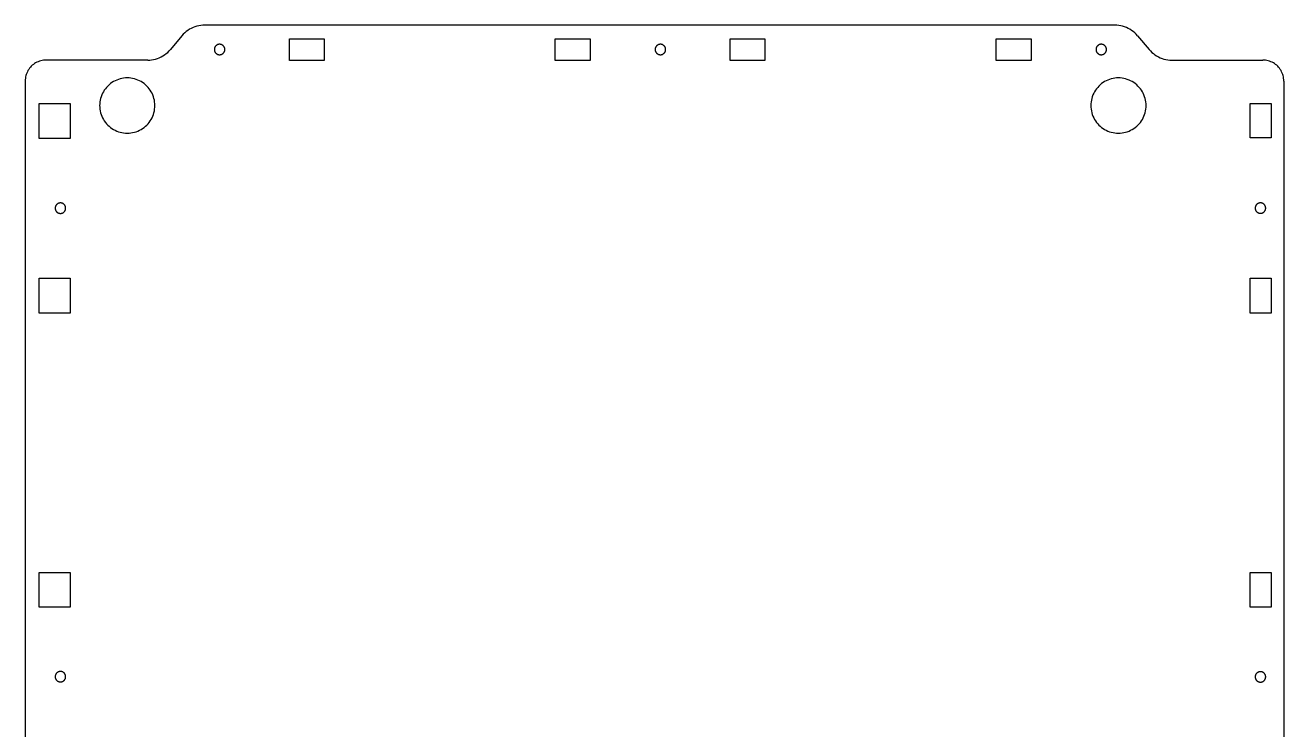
# Model space of a CAD drawing. Header units: metres. Extents: x 1293 to 1656, y -3 to 2553.
# Drawn here: x 1296.5 to 1656.5, y 1449.9 to 1651.5 of the extents above; entities that cross this region are included whole.
import ezdxf

# ---------------------------------------------------------------- set-up
doc = ezdxf.new("R2010")
doc.units = ezdxf.units.M

msp = doc.modelspace()

# ---------------------------------------------------------------- linework, layer by layer
at = {"layer": '6mm'}
for p, q in [((1341.69, 1648.9), (1341.3, 1648.48)), ((1342.09, 1649.3), (1341.69, 1648.9)), ((1342.53, 1649.67), (1342.09, 1649.3)), ((1342.99, 1650.01), (1342.53, 1649.67)), ((1343.47, 1650.32), (1342.99, 1650.01)), ((1343.97, 1650.59), (1343.47, 1650.32)), ((1344.48, 1650.83), (1343.97, 1650.59)), ((1345.02, 1651.04), (1344.48, 1650.83)), ((1345.56, 1651.21), (1345.02, 1651.04)), ((1346.12, 1651.34), (1345.56, 1651.21)), ((1346.68, 1651.44), (1346.12, 1651.34)), ((1347.25, 1651.49), (1346.68, 1651.44)), ((1347.82, 1651.51), (1347.25, 1651.49)), ((1608.11, 1651.51), (1347.82, 1651.51)), ((1608.68, 1651.49), (1608.11, 1651.51)), ((1609.24, 1651.44), (1608.68, 1651.49)), ((1609.81, 1651.34), (1609.24, 1651.44)), ((1610.36, 1651.21), (1609.81, 1651.34)), ((1610.91, 1651.04), (1610.36, 1651.21)), ((1611.44, 1650.83), (1610.91, 1651.04)), ((1611.95, 1650.59), (1611.44, 1650.83)), ((1612.45, 1650.32), (1611.95, 1650.59)), ((1612.93, 1650.01), (1612.45, 1650.32)), ((1613.39, 1649.67), (1612.93, 1650.01)), ((1613.83, 1649.3), (1613.39, 1649.67)), ((1614.24, 1648.9), (1613.83, 1649.3)), ((1614.62, 1648.48), (1614.24, 1648.9)), ((1341.3, 1648.48), (1338.01, 1644.55)), ((1350.73, 1645.21), (1350.69, 1645.12)), ((1350.77, 1645.3), (1350.73, 1645.21)), ((1350.83, 1645.38), (1350.77, 1645.3)), ((1350.88, 1645.46), (1350.83, 1645.38)), ((1350.94, 1645.54), (1350.88, 1645.46)), ((1351.01, 1645.61), (1350.94, 1645.54)), ((1351.08, 1645.68), (1351.01, 1645.61)), ((1351.16, 1645.74), (1351.08, 1645.68)), ((1351.24, 1645.8), (1351.16, 1645.74)), ((1351.32, 1645.85), (1351.24, 1645.8)), ((1351.41, 1645.9), (1351.32, 1645.85)), ((1351.5, 1645.94), (1351.41, 1645.9)), ((1351.59, 1645.97), (1351.5, 1645.94)), ((1351.68, 1646), (1351.59, 1645.97)), ((1351.78, 1646.02), (1351.68, 1646)), ((1351.88, 1646.04), (1351.78, 1646.02)), ((1351.97, 1646.05), (1351.88, 1646.04)), ((1352.07, 1646.05), (1351.97, 1646.05)), ((1352.17, 1646.05), (1352.07, 1646.05)), ((1352.27, 1646.04), (1352.17, 1646.05)), ((1352.37, 1646.02), (1352.27, 1646.04)), ((1352.46, 1646), (1352.37, 1646.02)), ((1352.55, 1645.97), (1352.46, 1646)), ((1352.65, 1645.94), (1352.55, 1645.97)), ((1352.74, 1645.9), (1352.65, 1645.94)), ((1352.82, 1645.85), (1352.74, 1645.9)), ((1352.91, 1645.8), (1352.82, 1645.85)), ((1352.99, 1645.74), (1352.91, 1645.8)), ((1353.06, 1645.68), (1352.99, 1645.74)), ((1353.13, 1645.61), (1353.06, 1645.68)), ((1353.2, 1645.54), (1353.13, 1645.61)), ((1353.26, 1645.46), (1353.2, 1645.54)), ((1353.32, 1645.38), (1353.26, 1645.46)), ((1353.37, 1645.3), (1353.32, 1645.38)), ((1353.42, 1645.21), (1353.37, 1645.3)), ((1353.46, 1645.12), (1353.42, 1645.21)), ((1372.02, 1641.4), (1372.02, 1647.6)), ((1372.02, 1647.6), (1381.99, 1647.6)), ((1381.99, 1647.6), (1381.99, 1641.4)), ((1448.09, 1647.6), (1458.06, 1647.6)), ((1448.09, 1641.4), (1448.09, 1647.6)), ((1458.06, 1647.6), (1458.06, 1641.4)), ((1476.8, 1645.21), (1476.76, 1645.12)), ((1476.84, 1645.3), (1476.8, 1645.21)), ((1476.89, 1645.38), (1476.84, 1645.3)), ((1476.95, 1645.46), (1476.89, 1645.38)), ((1477.01, 1645.54), (1476.95, 1645.46)), ((1477.08, 1645.61), (1477.01, 1645.54)), ((1477.15, 1645.68), (1477.08, 1645.61)), ((1477.23, 1645.74), (1477.15, 1645.68)), ((1477.31, 1645.8), (1477.23, 1645.74)), ((1477.39, 1645.85), (1477.31, 1645.8)), ((1477.48, 1645.9), (1477.39, 1645.85)), ((1477.57, 1645.94), (1477.48, 1645.9)), ((1477.66, 1645.97), (1477.57, 1645.94)), ((1477.75, 1646), (1477.66, 1645.97)), ((1477.85, 1646.02), (1477.75, 1646)), ((1477.95, 1646.04), (1477.85, 1646.02)), ((1478.04, 1646.05), (1477.95, 1646.04)), ((1478.14, 1646.05), (1478.04, 1646.05)), ((1478.24, 1646.05), (1478.14, 1646.05)), ((1478.34, 1646.04), (1478.24, 1646.05)), ((1478.43, 1646.02), (1478.34, 1646.04)), ((1478.53, 1646), (1478.43, 1646.02)), ((1478.62, 1645.97), (1478.53, 1646)), ((1478.72, 1645.94), (1478.62, 1645.97)), ((1478.8, 1645.9), (1478.72, 1645.94)), ((1478.89, 1645.85), (1478.8, 1645.9)), ((1478.97, 1645.8), (1478.89, 1645.85)), ((1479.05, 1645.74), (1478.97, 1645.8)), ((1479.13, 1645.68), (1479.05, 1645.74)), ((1479.2, 1645.61), (1479.13, 1645.68)), ((1479.27, 1645.54), (1479.2, 1645.61)), ((1479.33, 1645.46), (1479.27, 1645.54)), ((1479.39, 1645.38), (1479.33, 1645.46)), ((1479.44, 1645.3), (1479.39, 1645.38)), ((1479.49, 1645.21), (1479.44, 1645.3)), ((1479.53, 1645.12), (1479.49, 1645.21)), ((1498.09, 1647.6), (1508.06, 1647.6)), ((1498.09, 1641.4), (1498.09, 1647.6)), ((1508.06, 1647.6), (1508.06, 1641.4)), ((1574.16, 1647.6), (1583.96, 1647.61)), ((1574.16, 1641.4), (1574.16, 1647.6)), ((1583.96, 1647.61), (1584.16, 1647.6)), ((1584.16, 1647.6), (1584.16, 1641.4)), ((1602.9, 1645.21), (1602.86, 1645.12)), ((1602.95, 1645.3), (1602.9, 1645.21)), ((1603, 1645.38), (1602.95, 1645.3)), ((1603.06, 1645.46), (1603, 1645.38)), ((1603.12, 1645.54), (1603.06, 1645.46)), ((1603.18, 1645.61), (1603.12, 1645.54)), ((1603.26, 1645.68), (1603.18, 1645.61)), ((1603.33, 1645.74), (1603.26, 1645.68)), ((1603.41, 1645.8), (1603.33, 1645.74)), ((1603.5, 1645.85), (1603.41, 1645.8)), ((1603.58, 1645.9), (1603.5, 1645.85)), ((1603.67, 1645.94), (1603.58, 1645.9)), ((1603.76, 1645.97), (1603.67, 1645.94)), ((1603.86, 1646), (1603.76, 1645.97)), ((1603.95, 1646.02), (1603.86, 1646)), ((1604.05, 1646.04), (1603.95, 1646.02)), ((1604.15, 1646.05), (1604.05, 1646.04)), ((1604.25, 1646.05), (1604.15, 1646.05)), ((1604.34, 1646.05), (1604.25, 1646.05)), ((1604.44, 1646.04), (1604.34, 1646.05)), ((1604.54, 1646.02), (1604.44, 1646.04)), ((1604.63, 1646), (1604.54, 1646.02)), ((1604.73, 1645.97), (1604.63, 1646)), ((1604.82, 1645.94), (1604.73, 1645.97)), ((1604.91, 1645.9), (1604.82, 1645.94)), ((1605, 1645.85), (1604.91, 1645.9)), ((1605.08, 1645.8), (1605, 1645.85)), ((1605.16, 1645.74), (1605.08, 1645.8)), ((1605.23, 1645.68), (1605.16, 1645.74)), ((1605.31, 1645.61), (1605.23, 1645.68)), ((1605.37, 1645.54), (1605.31, 1645.61)), ((1605.44, 1645.46), (1605.37, 1645.54)), ((1605.49, 1645.38), (1605.44, 1645.46)), ((1605.54, 1645.3), (1605.49, 1645.38)), ((1605.59, 1645.21), (1605.54, 1645.3)), ((1605.63, 1645.12), (1605.59, 1645.21)), ((1614.62, 1648.48), (1617.91, 1644.55)), ((1332.63, 1641.59), (1333.2, 1641.68)), ((1333.2, 1641.68), (1333.75, 1641.82)), ((1333.75, 1641.82), (1334.3, 1641.99)), ((1334.3, 1641.99), (1334.83, 1642.19)), ((1334.83, 1642.19), (1335.35, 1642.43)), ((1335.35, 1642.43), (1335.85, 1642.71)), ((1335.85, 1642.71), (1336.33, 1643.02)), ((1336.33, 1643.02), (1336.78, 1643.36)), ((1336.78, 1643.36), (1337.22, 1643.73)), ((1337.22, 1643.73), (1337.63, 1644.12)), ((1337.63, 1644.12), (1338.01, 1644.55)), ((1350.58, 1644.65), (1350.57, 1644.55)), ((1350.57, 1644.55), (1350.58, 1644.45)), ((1350.59, 1644.75), (1350.58, 1644.65)), ((1350.58, 1644.45), (1350.59, 1644.35)), ((1350.6, 1644.84), (1350.59, 1644.75)), ((1350.59, 1644.35), (1350.6, 1644.26)), ((1350.62, 1644.94), (1350.6, 1644.84)), ((1350.6, 1644.26), (1350.62, 1644.16)), ((1350.65, 1645.03), (1350.62, 1644.94)), ((1350.62, 1644.16), (1350.65, 1644.07)), ((1350.69, 1645.12), (1350.65, 1645.03)), ((1350.65, 1644.07), (1350.69, 1643.98)), ((1350.69, 1643.98), (1350.73, 1643.89)), ((1350.73, 1643.89), (1350.77, 1643.8)), ((1350.77, 1643.8), (1350.83, 1643.72)), ((1350.83, 1643.72), (1350.88, 1643.64)), ((1350.88, 1643.64), (1350.94, 1643.56)), ((1350.94, 1643.56), (1351.01, 1643.49)), ((1351.01, 1643.49), (1351.08, 1643.42)), ((1351.08, 1643.42), (1351.16, 1643.36)), ((1351.16, 1643.36), (1351.24, 1643.3)), ((1351.24, 1643.3), (1351.32, 1643.25)), ((1351.32, 1643.25), (1351.41, 1643.21)), ((1351.41, 1643.21), (1351.5, 1643.16)), ((1351.5, 1643.16), (1351.59, 1643.13)), ((1351.59, 1643.13), (1351.68, 1643.1)), ((1351.68, 1643.1), (1351.78, 1643.08)), ((1351.78, 1643.08), (1351.88, 1643.06)), ((1351.88, 1643.06), (1351.97, 1643.05)), ((1351.97, 1643.05), (1352.07, 1643.05)), ((1352.07, 1643.05), (1352.17, 1643.05)), ((1352.17, 1643.05), (1352.27, 1643.06)), ((1352.27, 1643.06), (1352.37, 1643.08)), ((1352.37, 1643.08), (1352.46, 1643.1)), ((1352.46, 1643.1), (1352.55, 1643.13)), ((1352.55, 1643.13), (1352.65, 1643.16)), ((1352.65, 1643.16), (1352.74, 1643.21)), ((1352.74, 1643.21), (1352.82, 1643.25)), ((1352.82, 1643.25), (1352.91, 1643.3)), ((1352.91, 1643.3), (1352.99, 1643.36)), ((1352.99, 1643.36), (1353.06, 1643.42)), ((1353.06, 1643.42), (1353.13, 1643.49)), ((1353.13, 1643.49), (1353.2, 1643.56)), ((1353.2, 1643.56), (1353.26, 1643.64)), ((1353.26, 1643.64), (1353.32, 1643.72)), ((1353.32, 1643.72), (1353.37, 1643.8)), ((1353.37, 1643.8), (1353.42, 1643.89)), ((1353.42, 1643.89), (1353.46, 1643.98)), ((1353.49, 1645.03), (1353.46, 1645.12)), ((1353.46, 1643.98), (1353.49, 1644.07)), ((1353.52, 1644.94), (1353.49, 1645.03)), ((1353.49, 1644.07), (1353.52, 1644.16)), ((1353.54, 1644.84), (1353.52, 1644.94)), ((1353.52, 1644.16), (1353.54, 1644.26)), ((1353.56, 1644.75), (1353.54, 1644.84)), ((1353.54, 1644.26), (1353.56, 1644.35)), ((1353.57, 1644.65), (1353.56, 1644.75)), ((1353.56, 1644.35), (1353.57, 1644.45)), ((1353.57, 1644.55), (1353.57, 1644.65)), ((1353.57, 1644.45), (1353.57, 1644.55)), ((1476.65, 1644.75), (1476.64, 1644.65)), ((1476.64, 1644.65), (1476.64, 1644.55)), ((1476.64, 1644.55), (1476.64, 1644.45)), ((1476.64, 1644.45), (1476.65, 1644.35)), ((1476.67, 1644.84), (1476.65, 1644.75)), ((1476.65, 1644.35), (1476.67, 1644.26)), ((1476.69, 1644.94), (1476.67, 1644.84)), ((1476.67, 1644.26), (1476.69, 1644.16)), ((1476.72, 1645.03), (1476.69, 1644.94)), ((1476.69, 1644.16), (1476.72, 1644.07)), ((1476.76, 1645.12), (1476.72, 1645.03)), ((1476.72, 1644.07), (1476.76, 1643.98)), ((1476.76, 1643.98), (1476.8, 1643.89)), ((1476.8, 1643.89), (1476.84, 1643.8)), ((1476.84, 1643.8), (1476.89, 1643.72)), ((1476.89, 1643.72), (1476.95, 1643.64)), ((1476.95, 1643.64), (1477.01, 1643.56)), ((1477.01, 1643.56), (1477.08, 1643.49)), ((1477.08, 1643.49), (1477.15, 1643.42)), ((1477.15, 1643.42), (1477.23, 1643.36)), ((1477.23, 1643.36), (1477.31, 1643.3)), ((1477.31, 1643.3), (1477.39, 1643.25)), ((1477.39, 1643.25), (1477.48, 1643.21)), ((1477.48, 1643.21), (1477.57, 1643.16)), ((1477.57, 1643.16), (1477.66, 1643.13)), ((1477.66, 1643.13), (1477.75, 1643.1)), ((1477.75, 1643.1), (1477.85, 1643.08)), ((1477.85, 1643.08), (1477.95, 1643.06)), ((1477.95, 1643.06), (1478.04, 1643.05)), ((1478.04, 1643.05), (1478.14, 1643.05)), ((1478.14, 1643.05), (1478.24, 1643.05)), ((1478.24, 1643.05), (1478.34, 1643.06)), ((1478.34, 1643.06), (1478.43, 1643.08)), ((1478.43, 1643.08), (1478.53, 1643.1)), ((1478.53, 1643.1), (1478.62, 1643.13)), ((1478.62, 1643.13), (1478.72, 1643.16)), ((1478.72, 1643.16), (1478.8, 1643.21)), ((1478.8, 1643.21), (1478.89, 1643.25)), ((1478.89, 1643.25), (1478.97, 1643.3)), ((1478.97, 1643.3), (1479.05, 1643.36)), ((1479.05, 1643.36), (1479.13, 1643.42)), ((1479.13, 1643.42), (1479.2, 1643.49)), ((1479.2, 1643.49), (1479.27, 1643.56)), ((1479.27, 1643.56), (1479.33, 1643.64)), ((1479.33, 1643.64), (1479.39, 1643.72)), ((1479.39, 1643.72), (1479.44, 1643.8)), ((1479.44, 1643.8), (1479.49, 1643.89)), ((1479.49, 1643.89), (1479.53, 1643.98)), ((1479.56, 1645.03), (1479.53, 1645.12)), ((1479.53, 1643.98), (1479.56, 1644.07)), ((1479.59, 1644.94), (1479.56, 1645.03)), ((1479.56, 1644.07), (1479.59, 1644.16)), ((1479.61, 1644.84), (1479.59, 1644.94)), ((1479.59, 1644.16), (1479.61, 1644.26)), ((1479.63, 1644.75), (1479.61, 1644.84)), ((1479.61, 1644.26), (1479.63, 1644.35)), ((1479.64, 1644.65), (1479.63, 1644.75)), ((1479.63, 1644.35), (1479.64, 1644.45)), ((1479.64, 1644.55), (1479.64, 1644.65)), ((1479.64, 1644.45), (1479.64, 1644.55)), ((1602.76, 1644.75), (1602.75, 1644.65)), ((1602.75, 1644.65), (1602.75, 1644.55)), ((1602.75, 1644.55), (1602.75, 1644.45)), ((1602.75, 1644.45), (1602.76, 1644.35)), ((1602.77, 1644.84), (1602.76, 1644.75)), ((1602.76, 1644.35), (1602.77, 1644.26)), ((1602.8, 1644.94), (1602.77, 1644.84)), ((1602.77, 1644.26), (1602.8, 1644.16)), ((1602.83, 1645.03), (1602.8, 1644.94)), ((1602.8, 1644.16), (1602.83, 1644.07)), ((1602.86, 1645.12), (1602.83, 1645.03)), ((1602.83, 1644.07), (1602.86, 1643.98)), ((1602.86, 1643.98), (1602.9, 1643.89)), ((1602.9, 1643.89), (1602.95, 1643.8)), ((1602.95, 1643.8), (1603, 1643.72)), ((1603, 1643.72), (1603.06, 1643.64)), ((1603.06, 1643.64), (1603.12, 1643.56)), ((1603.12, 1643.56), (1603.18, 1643.49)), ((1603.18, 1643.49), (1603.26, 1643.42)), ((1603.26, 1643.42), (1603.33, 1643.36)), ((1603.33, 1643.36), (1603.41, 1643.3)), ((1603.41, 1643.3), (1603.5, 1643.25)), ((1603.5, 1643.25), (1603.58, 1643.21)), ((1603.58, 1643.21), (1603.67, 1643.16)), ((1603.67, 1643.16), (1603.76, 1643.13)), ((1603.76, 1643.13), (1603.86, 1643.1)), ((1603.86, 1643.1), (1603.95, 1643.08)), ((1603.95, 1643.08), (1604.05, 1643.06)), ((1604.05, 1643.06), (1604.15, 1643.05)), ((1604.15, 1643.05), (1604.25, 1643.05)), ((1604.25, 1643.05), (1604.34, 1643.05)), ((1604.34, 1643.05), (1604.44, 1643.06)), ((1604.44, 1643.06), (1604.54, 1643.08)), ((1604.54, 1643.08), (1604.63, 1643.1)), ((1604.63, 1643.1), (1604.73, 1643.13)), ((1604.73, 1643.13), (1604.82, 1643.16)), ((1604.82, 1643.16), (1604.91, 1643.21)), ((1604.91, 1643.21), (1605, 1643.25)), ((1605, 1643.25), (1605.08, 1643.3)), ((1605.08, 1643.3), (1605.16, 1643.36)), ((1605.16, 1643.36), (1605.23, 1643.42)), ((1605.23, 1643.42), (1605.31, 1643.49)), ((1605.31, 1643.49), (1605.37, 1643.56)), ((1605.37, 1643.56), (1605.44, 1643.64)), ((1605.44, 1643.64), (1605.49, 1643.72)), ((1605.49, 1643.72), (1605.54, 1643.8)), ((1605.54, 1643.8), (1605.59, 1643.89)), ((1605.59, 1643.89), (1605.63, 1643.98)), ((1605.67, 1645.03), (1605.63, 1645.12)), ((1605.63, 1643.98), (1605.67, 1644.07)), ((1605.69, 1644.94), (1605.67, 1645.03)), ((1605.67, 1644.07), (1605.69, 1644.16)), ((1605.72, 1644.84), (1605.69, 1644.94)), ((1605.69, 1644.16), (1605.72, 1644.26)), ((1605.73, 1644.75), (1605.72, 1644.84)), ((1605.72, 1644.26), (1605.73, 1644.35)), ((1605.74, 1644.65), (1605.73, 1644.75)), ((1605.73, 1644.35), (1605.74, 1644.45)), ((1605.75, 1644.55), (1605.74, 1644.65)), ((1605.74, 1644.45), (1605.75, 1644.55)), ((1617.91, 1644.55), (1618.29, 1644.12)), ((1618.29, 1644.12), (1618.7, 1643.73)), ((1618.7, 1643.73), (1619.14, 1643.36)), ((1619.14, 1643.36), (1619.6, 1643.02)), ((1619.6, 1643.02), (1620.08, 1642.71)), ((1620.08, 1642.71), (1620.58, 1642.43)), ((1620.58, 1642.43), (1621.09, 1642.19)), ((1621.09, 1642.19), (1621.62, 1641.99)), ((1621.62, 1641.99), (1622.17, 1641.82)), ((1622.17, 1641.82), (1622.72, 1641.68)), ((1622.72, 1641.68), (1623.29, 1641.59)), ((1297.08, 1638.17), (1296.92, 1637.81)), ((1297.26, 1638.51), (1297.08, 1638.17)), ((1297.47, 1638.85), (1297.26, 1638.51)), ((1297.7, 1639.17), (1297.47, 1638.85)), ((1297.95, 1639.47), (1297.7, 1639.17)), ((1298.22, 1639.76), (1297.95, 1639.47)), ((1298.5, 1640.02), (1298.22, 1639.76)), ((1298.81, 1640.27), (1298.5, 1640.02)), ((1299.13, 1640.5), (1298.81, 1640.27)), ((1299.46, 1640.71), (1299.13, 1640.5)), ((1299.81, 1640.89), (1299.46, 1640.71)), ((1300.16, 1641.06), (1299.81, 1640.89)), ((1300.53, 1641.19), (1300.16, 1641.06)), ((1300.91, 1641.31), (1300.53, 1641.19)), ((1301.29, 1641.4), (1300.91, 1641.31)), ((1301.68, 1641.46), (1301.29, 1641.4)), ((1302.07, 1641.5), (1301.68, 1641.46)), ((1302.46, 1641.51), (1302.07, 1641.5)), ((1331.5, 1641.51), (1302.46, 1641.51)), ((1331.5, 1641.51), (1332.07, 1641.53)), ((1332.07, 1641.53), (1332.63, 1641.59)), ((1381.99, 1641.4), (1372.02, 1641.4)), ((1458.06, 1641.4), (1448.09, 1641.4)), ((1508.06, 1641.4), (1498.09, 1641.4)), ((1583.96, 1641.41), (1574.16, 1641.4)), ((1584.16, 1641.4), (1583.96, 1641.41)), ((1623.29, 1641.59), (1623.85, 1641.53)), ((1623.85, 1641.53), (1624.42, 1641.51)), ((1624.42, 1641.51), (1650.46, 1641.51)), ((1650.85, 1641.5), (1650.46, 1641.51)), ((1651.24, 1641.46), (1650.85, 1641.5)), ((1651.63, 1641.4), (1651.24, 1641.46)), ((1652.01, 1641.31), (1651.63, 1641.4)), ((1652.39, 1641.19), (1652.01, 1641.31)), ((1652.76, 1641.06), (1652.39, 1641.19)), ((1653.11, 1640.89), (1652.76, 1641.06)), ((1653.46, 1640.71), (1653.11, 1640.89)), ((1653.79, 1640.5), (1653.46, 1640.71)), ((1654.11, 1640.27), (1653.79, 1640.5)), ((1654.42, 1640.02), (1654.11, 1640.27)), ((1654.7, 1639.76), (1654.42, 1640.02)), ((1654.97, 1639.47), (1654.7, 1639.76)), ((1655.22, 1639.17), (1654.97, 1639.47)), ((1655.45, 1638.85), (1655.22, 1639.17)), ((1655.66, 1638.51), (1655.45, 1638.85)), ((1655.84, 1638.17), (1655.66, 1638.51)), ((1656, 1637.81), (1655.84, 1638.17)), ((1296.47, 1635.91), (1296.46, 1635.51)), ((1296.46, 1635.51), (1296.46, 1254.2)), ((1296.51, 1636.3), (1296.47, 1635.91)), ((1296.58, 1636.68), (1296.51, 1636.3)), ((1296.66, 1637.07), (1296.58, 1636.68)), ((1296.78, 1637.44), (1296.66, 1637.07)), ((1296.92, 1637.81), (1296.78, 1637.44)), ((1320.45, 1634.45), (1320.07, 1634.1)), ((1320.85, 1634.78), (1320.45, 1634.45)), ((1321.27, 1635.08), (1320.85, 1634.78)), ((1321.71, 1635.35), (1321.27, 1635.08)), ((1322.17, 1635.6), (1321.71, 1635.35)), ((1322.64, 1635.81), (1322.17, 1635.6)), ((1323.12, 1635.99), (1322.64, 1635.81)), ((1323.62, 1636.14), (1323.12, 1635.99)), ((1324.12, 1636.26), (1323.62, 1636.14)), ((1324.63, 1636.35), (1324.12, 1636.26)), ((1325.14, 1636.4), (1324.63, 1636.35)), ((1325.66, 1636.41), (1325.14, 1636.4)), ((1326.18, 1636.4), (1325.66, 1636.41)), ((1326.69, 1636.35), (1326.18, 1636.4)), ((1327.2, 1636.26), (1326.69, 1636.35)), ((1327.71, 1636.14), (1327.2, 1636.26)), ((1328.2, 1635.99), (1327.71, 1636.14)), ((1328.68, 1635.81), (1328.2, 1635.99)), ((1329.15, 1635.6), (1328.68, 1635.81)), ((1329.61, 1635.35), (1329.15, 1635.6)), ((1330.05, 1635.08), (1329.61, 1635.35)), ((1330.47, 1634.78), (1330.05, 1635.08)), ((1330.87, 1634.45), (1330.47, 1634.78)), ((1331.25, 1634.1), (1330.87, 1634.45)), ((1603.95, 1634.45), (1603.57, 1634.1)), ((1604.35, 1634.78), (1603.95, 1634.45)), ((1604.77, 1635.08), (1604.35, 1634.78)), ((1605.21, 1635.35), (1604.77, 1635.08)), ((1605.67, 1635.6), (1605.21, 1635.35)), ((1606.14, 1635.81), (1605.67, 1635.6)), ((1606.62, 1635.99), (1606.14, 1635.81)), ((1607.12, 1636.14), (1606.62, 1635.99)), ((1607.62, 1636.26), (1607.12, 1636.14)), ((1608.13, 1636.35), (1607.62, 1636.26)), ((1608.64, 1636.4), (1608.13, 1636.35)), ((1609.16, 1636.41), (1608.64, 1636.4)), ((1609.68, 1636.4), (1609.16, 1636.41)), ((1610.19, 1636.35), (1609.68, 1636.4)), ((1610.7, 1636.26), (1610.19, 1636.35)), ((1611.21, 1636.14), (1610.7, 1636.26)), ((1611.7, 1635.99), (1611.21, 1636.14)), ((1612.18, 1635.81), (1611.7, 1635.99)), ((1612.65, 1635.6), (1612.18, 1635.81)), ((1613.11, 1635.35), (1612.65, 1635.6)), ((1613.55, 1635.08), (1613.11, 1635.35)), ((1613.97, 1634.78), (1613.55, 1635.08)), ((1614.37, 1634.45), (1613.97, 1634.78)), ((1614.75, 1634.1), (1614.37, 1634.45)), ((1656.14, 1637.44), (1656, 1637.81)), ((1656.26, 1637.07), (1656.14, 1637.44)), ((1656.35, 1636.68), (1656.26, 1637.07)), ((1656.41, 1636.3), (1656.35, 1636.68)), ((1656.45, 1635.91), (1656.41, 1636.3)), ((1656.46, 1635.51), (1656.45, 1635.91)), ((1656.46, 1635.51), (1656.46, 1254.2)), ((1318.18, 1631.05), (1318.03, 1630.56)), ((1318.36, 1631.54), (1318.18, 1631.05)), ((1318.58, 1632.01), (1318.36, 1631.54)), ((1318.82, 1632.46), (1318.58, 1632.01)), ((1319.09, 1632.9), (1318.82, 1632.46)), ((1319.39, 1633.32), (1319.09, 1632.9)), ((1319.72, 1633.72), (1319.39, 1633.32)), ((1320.07, 1634.1), (1319.72, 1633.72)), ((1331.6, 1633.72), (1331.25, 1634.1)), ((1331.93, 1633.32), (1331.6, 1633.72)), ((1332.23, 1632.9), (1331.93, 1633.32)), ((1332.5, 1632.46), (1332.23, 1632.9)), ((1332.75, 1632.01), (1332.5, 1632.46)), ((1332.96, 1631.54), (1332.75, 1632.01)), ((1333.14, 1631.05), (1332.96, 1631.54)), ((1333.29, 1630.56), (1333.14, 1631.05)), ((1601.68, 1631.05), (1601.53, 1630.56)), ((1601.86, 1631.54), (1601.68, 1631.05)), ((1602.08, 1632.01), (1601.86, 1631.54)), ((1602.32, 1632.46), (1602.08, 1632.01)), ((1602.59, 1632.9), (1602.32, 1632.46)), ((1602.89, 1633.32), (1602.59, 1632.9)), ((1603.22, 1633.72), (1602.89, 1633.32)), ((1603.57, 1634.1), (1603.22, 1633.72)), ((1615.1, 1633.72), (1614.75, 1634.1)), ((1615.43, 1633.32), (1615.1, 1633.72)), ((1615.73, 1632.9), (1615.43, 1633.32)), ((1616, 1632.46), (1615.73, 1632.9)), ((1616.25, 1632.01), (1616, 1632.46)), ((1616.46, 1631.54), (1616.25, 1632.01)), ((1616.64, 1631.05), (1616.46, 1631.54)), ((1616.79, 1630.56), (1616.64, 1631.05)), ((1300.44, 1629.09), (1309.34, 1629.09)), ((1300.44, 1619.09), (1300.44, 1629.09)), ((1309.34, 1629.09), (1309.34, 1619.09)), ((1317.78, 1629.03), (1317.76, 1628.51)), ((1317.76, 1628.51), (1317.78, 1628)), ((1317.83, 1629.54), (1317.78, 1629.03)), ((1317.78, 1628), (1317.83, 1627.48)), ((1317.91, 1630.05), (1317.83, 1629.54)), ((1317.83, 1627.48), (1317.91, 1626.97)), ((1318.03, 1630.56), (1317.91, 1630.05)), ((1333.41, 1630.05), (1333.29, 1630.56)), ((1333.49, 1629.54), (1333.41, 1630.05)), ((1333.41, 1626.97), (1333.49, 1627.48)), ((1333.54, 1629.03), (1333.49, 1629.54)), ((1333.49, 1627.48), (1333.54, 1628)), ((1333.56, 1628.51), (1333.54, 1629.03)), ((1333.54, 1628), (1333.56, 1628.51)), ((1601.28, 1629.03), (1601.26, 1628.51)), ((1601.26, 1628.51), (1601.28, 1628)), ((1601.33, 1629.54), (1601.28, 1629.03)), ((1601.28, 1628), (1601.33, 1627.48)), ((1601.41, 1630.05), (1601.33, 1629.54)), ((1601.33, 1627.48), (1601.41, 1626.97)), ((1601.53, 1630.56), (1601.41, 1630.05)), ((1616.91, 1630.05), (1616.79, 1630.56)), ((1616.99, 1629.54), (1616.91, 1630.05)), ((1616.91, 1626.97), (1616.99, 1627.48)), ((1617.04, 1629.03), (1616.99, 1629.54)), ((1616.99, 1627.48), (1617.04, 1628)), ((1617.06, 1628.51), (1617.04, 1629.03)), ((1617.04, 1628), (1617.06, 1628.51)), ((1646.84, 1629.09), (1652.85, 1629.09)), ((1646.84, 1619.24), (1646.84, 1629.09)), ((1652.85, 1629.09), (1652.86, 1619.31)), ((1317.91, 1626.97), (1318.03, 1626.47)), ((1318.03, 1626.47), (1318.18, 1625.97)), ((1318.18, 1625.97), (1318.36, 1625.49)), ((1318.36, 1625.49), (1318.58, 1625.02)), ((1318.58, 1625.02), (1318.82, 1624.56)), ((1318.82, 1624.56), (1319.09, 1624.12)), ((1319.09, 1624.12), (1319.39, 1623.7)), ((1319.39, 1623.7), (1319.72, 1623.3)), ((1331.6, 1623.3), (1331.93, 1623.7)), ((1331.93, 1623.7), (1332.23, 1624.12)), ((1332.23, 1624.12), (1332.5, 1624.56)), ((1332.5, 1624.56), (1332.75, 1625.02)), ((1332.75, 1625.02), (1332.96, 1625.49)), ((1332.96, 1625.49), (1333.14, 1625.97)), ((1333.14, 1625.97), (1333.29, 1626.47)), ((1333.29, 1626.47), (1333.41, 1626.97)), ((1601.41, 1626.97), (1601.53, 1626.47)), ((1601.53, 1626.47), (1601.68, 1625.97)), ((1601.68, 1625.97), (1601.86, 1625.49)), ((1601.86, 1625.49), (1602.08, 1625.02)), ((1602.08, 1625.02), (1602.32, 1624.56)), ((1602.32, 1624.56), (1602.59, 1624.12)), ((1602.59, 1624.12), (1602.89, 1623.7)), ((1602.89, 1623.7), (1603.22, 1623.3)), ((1615.1, 1623.3), (1615.43, 1623.7)), ((1615.43, 1623.7), (1615.73, 1624.12)), ((1615.73, 1624.12), (1616, 1624.56)), ((1616, 1624.56), (1616.25, 1625.02)), ((1616.25, 1625.02), (1616.46, 1625.49)), ((1616.46, 1625.49), (1616.64, 1625.97)), ((1616.64, 1625.97), (1616.79, 1626.47)), ((1616.79, 1626.47), (1616.91, 1626.97)), ((1319.72, 1623.3), (1320.07, 1622.93)), ((1320.07, 1622.93), (1320.45, 1622.57)), ((1320.45, 1622.57), (1320.85, 1622.25)), ((1320.85, 1622.25), (1321.27, 1621.94)), ((1321.27, 1621.94), (1321.71, 1621.67)), ((1321.71, 1621.67), (1322.17, 1621.43)), ((1322.17, 1621.43), (1322.64, 1621.21)), ((1322.64, 1621.21), (1323.12, 1621.03)), ((1323.12, 1621.03), (1323.62, 1620.88)), ((1323.62, 1620.88), (1324.12, 1620.77)), ((1324.12, 1620.77), (1324.63, 1620.68)), ((1324.63, 1620.68), (1325.14, 1620.63)), ((1325.14, 1620.63), (1325.66, 1620.61)), ((1325.66, 1620.61), (1326.18, 1620.63)), ((1326.18, 1620.63), (1326.69, 1620.68)), ((1326.69, 1620.68), (1327.2, 1620.77)), ((1327.2, 1620.77), (1327.71, 1620.88)), ((1327.71, 1620.88), (1328.2, 1621.03)), ((1328.2, 1621.03), (1328.68, 1621.21)), ((1328.68, 1621.21), (1329.15, 1621.43)), ((1329.15, 1621.43), (1329.61, 1621.67)), ((1329.61, 1621.67), (1330.05, 1621.94)), ((1330.05, 1621.94), (1330.47, 1622.25)), ((1330.47, 1622.25), (1330.87, 1622.57)), ((1330.87, 1622.57), (1331.25, 1622.93)), ((1331.25, 1622.93), (1331.6, 1623.3)), ((1603.22, 1623.3), (1603.57, 1622.93)), ((1603.57, 1622.93), (1603.95, 1622.57)), ((1603.95, 1622.57), (1604.35, 1622.25)), ((1604.35, 1622.25), (1604.77, 1621.94)), ((1604.77, 1621.94), (1605.21, 1621.67)), ((1605.21, 1621.67), (1605.67, 1621.43)), ((1605.67, 1621.43), (1606.14, 1621.21)), ((1606.14, 1621.21), (1606.62, 1621.03)), ((1606.62, 1621.03), (1607.12, 1620.88)), ((1607.12, 1620.88), (1607.62, 1620.77)), ((1607.62, 1620.77), (1608.13, 1620.68)), ((1608.13, 1620.68), (1608.64, 1620.63)), ((1608.64, 1620.63), (1609.16, 1620.61)), ((1609.16, 1620.61), (1609.68, 1620.63)), ((1609.68, 1620.63), (1610.19, 1620.68)), ((1610.19, 1620.68), (1610.7, 1620.77)), ((1610.7, 1620.77), (1611.21, 1620.88)), ((1611.21, 1620.88), (1611.7, 1621.03)), ((1611.7, 1621.03), (1612.18, 1621.21)), ((1612.18, 1621.21), (1612.65, 1621.43)), ((1612.65, 1621.43), (1613.11, 1621.67)), ((1613.11, 1621.67), (1613.55, 1621.94)), ((1613.55, 1621.94), (1613.97, 1622.25)), ((1613.97, 1622.25), (1614.37, 1622.57)), ((1614.37, 1622.57), (1614.75, 1622.93)), ((1614.75, 1622.93), (1615.1, 1623.3)), ((1309.34, 1619.09), (1300.44, 1619.09)), ((1652.85, 1619.24), (1646.84, 1619.24)), ((1652.86, 1619.31), (1652.85, 1619.24)), ((1305.05, 1599.24), (1305.04, 1599.14)), ((1305.04, 1599.14), (1305.05, 1599.04)), ((1305.07, 1599.43), (1305.05, 1599.34)), ((1305.05, 1599.34), (1305.05, 1599.24)), ((1305.05, 1599.04), (1305.05, 1598.94)), ((1305.05, 1598.94), (1305.07, 1598.85)), ((1305.09, 1599.53), (1305.07, 1599.43)), ((1305.07, 1598.85), (1305.09, 1598.75)), ((1305.12, 1599.62), (1305.09, 1599.53)), ((1305.09, 1598.75), (1305.12, 1598.66)), ((1305.16, 1599.71), (1305.12, 1599.62)), ((1305.12, 1598.66), (1305.16, 1598.57)), ((1305.2, 1599.8), (1305.16, 1599.71)), ((1305.16, 1598.57), (1305.2, 1598.48)), ((1305.24, 1599.89), (1305.2, 1599.8)), ((1305.2, 1598.48), (1305.24, 1598.39)), ((1305.29, 1599.97), (1305.24, 1599.89)), ((1305.35, 1600.05), (1305.29, 1599.97)), ((1305.41, 1600.13), (1305.35, 1600.05)), ((1305.48, 1600.2), (1305.41, 1600.13)), ((1305.55, 1600.27), (1305.48, 1600.2)), ((1305.63, 1600.33), (1305.55, 1600.27)), ((1305.71, 1600.39), (1305.63, 1600.33)), ((1305.79, 1600.44), (1305.71, 1600.39)), ((1305.88, 1600.49), (1305.79, 1600.44)), ((1305.97, 1600.53), (1305.88, 1600.49)), ((1306.06, 1600.56), (1305.97, 1600.53)), ((1306.15, 1600.59), (1306.06, 1600.56)), ((1306.25, 1600.61), (1306.15, 1600.59)), ((1306.35, 1600.63), (1306.25, 1600.61)), ((1306.44, 1600.64), (1306.35, 1600.63)), ((1306.54, 1600.64), (1306.44, 1600.64)), ((1306.64, 1600.64), (1306.54, 1600.64)), ((1306.74, 1600.63), (1306.64, 1600.64)), ((1306.83, 1600.61), (1306.74, 1600.63)), ((1306.93, 1600.59), (1306.83, 1600.61)), ((1307.02, 1600.56), (1306.93, 1600.59)), ((1307.12, 1600.53), (1307.02, 1600.56)), ((1307.21, 1600.49), (1307.12, 1600.53)), ((1307.29, 1600.44), (1307.21, 1600.49)), ((1307.38, 1600.39), (1307.29, 1600.44)), ((1307.46, 1600.33), (1307.38, 1600.39)), ((1307.53, 1600.27), (1307.46, 1600.33)), ((1307.6, 1600.2), (1307.53, 1600.27)), ((1307.67, 1600.13), (1307.6, 1600.2)), ((1307.73, 1600.05), (1307.67, 1600.13)), ((1307.79, 1599.97), (1307.73, 1600.05)), ((1307.84, 1599.89), (1307.79, 1599.97)), ((1307.89, 1599.8), (1307.84, 1599.89)), ((1307.84, 1598.39), (1307.89, 1598.48)), ((1307.93, 1599.71), (1307.89, 1599.8)), ((1307.89, 1598.48), (1307.93, 1598.57)), ((1307.96, 1599.62), (1307.93, 1599.71)), ((1307.93, 1598.57), (1307.96, 1598.66)), ((1307.99, 1599.53), (1307.96, 1599.62)), ((1307.96, 1598.66), (1307.99, 1598.75)), ((1308.01, 1599.43), (1307.99, 1599.53)), ((1307.99, 1598.75), (1308.01, 1598.85)), ((1308.03, 1599.34), (1308.01, 1599.43)), ((1308.01, 1598.85), (1308.03, 1598.94)), ((1308.04, 1599.24), (1308.03, 1599.34)), ((1308.03, 1598.94), (1308.04, 1599.04)), ((1308.04, 1599.14), (1308.04, 1599.24)), ((1308.04, 1599.04), (1308.04, 1599.14)), ((1648.28, 1599.36), (1648.27, 1599.27)), ((1648.27, 1599.27), (1648.27, 1599.17)), ((1648.27, 1599.17), (1648.27, 1599.07)), ((1648.27, 1599.07), (1648.28, 1598.97)), ((1648.3, 1599.46), (1648.28, 1599.36)), ((1648.28, 1598.97), (1648.3, 1598.88)), ((1648.32, 1599.56), (1648.3, 1599.46)), ((1648.3, 1598.88), (1648.32, 1598.78)), ((1648.35, 1599.65), (1648.32, 1599.56)), ((1648.32, 1598.78), (1648.35, 1598.69)), ((1648.39, 1599.74), (1648.35, 1599.65)), ((1648.35, 1598.69), (1648.39, 1598.59)), ((1648.43, 1599.83), (1648.39, 1599.74)), ((1648.39, 1598.59), (1648.43, 1598.5)), ((1648.47, 1599.92), (1648.43, 1599.83)), ((1648.43, 1598.5), (1648.47, 1598.42)), ((1648.52, 1600), (1648.47, 1599.92)), ((1648.47, 1598.42), (1648.52, 1598.33)), ((1648.58, 1600.08), (1648.52, 1600)), ((1648.64, 1600.16), (1648.58, 1600.08)), ((1648.71, 1600.23), (1648.64, 1600.16)), ((1648.78, 1600.3), (1648.71, 1600.23)), ((1648.86, 1600.36), (1648.78, 1600.3)), ((1648.94, 1600.41), (1648.86, 1600.36)), ((1649.02, 1600.47), (1648.94, 1600.41)), ((1649.11, 1600.51), (1649.02, 1600.47)), ((1649.2, 1600.55), (1649.11, 1600.51)), ((1649.29, 1600.59), (1649.2, 1600.55)), ((1649.38, 1600.62), (1649.29, 1600.59)), ((1649.48, 1600.64), (1649.38, 1600.62)), ((1649.58, 1600.65), (1649.48, 1600.64)), ((1649.67, 1600.66), (1649.58, 1600.65)), ((1649.77, 1600.67), (1649.67, 1600.66)), ((1649.87, 1600.66), (1649.77, 1600.67)), ((1649.97, 1600.65), (1649.87, 1600.66)), ((1650.06, 1600.64), (1649.97, 1600.65)), ((1650.16, 1600.62), (1650.06, 1600.64)), ((1650.25, 1600.59), (1650.16, 1600.62)), ((1650.35, 1600.55), (1650.25, 1600.59)), ((1650.43, 1600.51), (1650.35, 1600.55)), ((1650.52, 1600.47), (1650.43, 1600.51)), ((1650.6, 1600.41), (1650.52, 1600.47)), ((1650.68, 1600.36), (1650.6, 1600.41)), ((1650.76, 1600.3), (1650.68, 1600.36)), ((1650.83, 1600.23), (1650.76, 1600.3)), ((1650.9, 1600.16), (1650.83, 1600.23)), ((1650.96, 1600.08), (1650.9, 1600.16)), ((1651.02, 1600), (1650.96, 1600.08)), ((1651.07, 1599.92), (1651.02, 1600)), ((1651.02, 1598.33), (1651.07, 1598.42)), ((1651.12, 1599.83), (1651.07, 1599.92)), ((1651.07, 1598.42), (1651.12, 1598.5)), ((1651.16, 1599.74), (1651.12, 1599.83)), ((1651.12, 1598.5), (1651.16, 1598.59)), ((1651.19, 1599.65), (1651.16, 1599.74)), ((1651.16, 1598.59), (1651.19, 1598.69)), ((1651.22, 1599.56), (1651.19, 1599.65)), ((1651.19, 1598.69), (1651.22, 1598.78)), ((1651.24, 1599.46), (1651.22, 1599.56)), ((1651.22, 1598.78), (1651.24, 1598.88)), ((1651.26, 1599.36), (1651.24, 1599.46)), ((1651.24, 1598.88), (1651.26, 1598.97)), ((1651.27, 1599.27), (1651.26, 1599.36)), ((1651.26, 1598.97), (1651.27, 1599.07)), ((1651.27, 1599.17), (1651.27, 1599.27)), ((1651.27, 1599.07), (1651.27, 1599.17)), ((1305.24, 1598.39), (1305.29, 1598.31)), ((1305.29, 1598.31), (1305.35, 1598.23)), ((1305.35, 1598.23), (1305.41, 1598.15)), ((1305.41, 1598.15), (1305.48, 1598.08)), ((1305.48, 1598.08), (1305.55, 1598.01)), ((1305.55, 1598.01), (1305.63, 1597.95)), ((1305.63, 1597.95), (1305.71, 1597.89)), ((1305.71, 1597.89), (1305.79, 1597.84)), ((1305.79, 1597.84), (1305.88, 1597.8)), ((1305.88, 1597.8), (1305.97, 1597.75)), ((1305.97, 1597.75), (1306.06, 1597.72)), ((1306.06, 1597.72), (1306.15, 1597.69)), ((1306.15, 1597.69), (1306.25, 1597.67)), ((1306.25, 1597.67), (1306.35, 1597.65)), ((1306.35, 1597.65), (1306.44, 1597.64)), ((1306.44, 1597.64), (1306.54, 1597.64)), ((1306.54, 1597.64), (1306.64, 1597.64)), ((1306.64, 1597.64), (1306.74, 1597.65)), ((1306.74, 1597.65), (1306.83, 1597.67)), ((1306.83, 1597.67), (1306.93, 1597.69)), ((1306.93, 1597.69), (1307.02, 1597.72)), ((1307.02, 1597.72), (1307.12, 1597.75)), ((1307.12, 1597.75), (1307.21, 1597.8)), ((1307.21, 1597.8), (1307.29, 1597.84)), ((1307.29, 1597.84), (1307.38, 1597.89)), ((1307.38, 1597.89), (1307.46, 1597.95)), ((1307.46, 1597.95), (1307.53, 1598.01)), ((1307.53, 1598.01), (1307.6, 1598.08)), ((1307.6, 1598.08), (1307.67, 1598.15)), ((1307.67, 1598.15), (1307.73, 1598.23)), ((1307.73, 1598.23), (1307.79, 1598.31)), ((1307.79, 1598.31), (1307.84, 1598.39)), ((1648.52, 1598.33), (1648.58, 1598.25)), ((1648.58, 1598.25), (1648.64, 1598.18)), ((1648.64, 1598.18), (1648.71, 1598.11)), ((1648.71, 1598.11), (1648.78, 1598.04)), ((1648.78, 1598.04), (1648.86, 1597.98)), ((1648.86, 1597.98), (1648.94, 1597.92)), ((1648.94, 1597.92), (1649.02, 1597.87)), ((1649.02, 1597.87), (1649.11, 1597.82)), ((1649.11, 1597.82), (1649.2, 1597.78)), ((1649.2, 1597.78), (1649.29, 1597.75)), ((1649.29, 1597.75), (1649.38, 1597.72)), ((1649.38, 1597.72), (1649.48, 1597.7)), ((1649.48, 1597.7), (1649.58, 1597.68)), ((1649.58, 1597.68), (1649.67, 1597.67)), ((1649.67, 1597.67), (1649.77, 1597.67)), ((1649.77, 1597.67), (1649.87, 1597.67)), ((1649.87, 1597.67), (1649.97, 1597.68)), ((1649.97, 1597.68), (1650.06, 1597.7)), ((1650.06, 1597.7), (1650.16, 1597.72)), ((1650.16, 1597.72), (1650.25, 1597.75)), ((1650.25, 1597.75), (1650.35, 1597.78)), ((1650.35, 1597.78), (1650.43, 1597.82)), ((1650.43, 1597.82), (1650.52, 1597.87)), ((1650.52, 1597.87), (1650.6, 1597.92)), ((1650.6, 1597.92), (1650.68, 1597.98)), ((1650.68, 1597.98), (1650.76, 1598.04)), ((1650.76, 1598.04), (1650.83, 1598.11)), ((1650.83, 1598.11), (1650.9, 1598.18)), ((1650.9, 1598.18), (1650.96, 1598.25)), ((1650.96, 1598.25), (1651.02, 1598.33)), ((1300.44, 1579.09), (1309.34, 1579.09)), ((1300.44, 1569.09), (1300.44, 1579.09)), ((1309.34, 1579.09), (1309.34, 1569.09)), ((1646.84, 1579.09), (1652.85, 1579.09)), ((1646.84, 1569.09), (1646.84, 1579.09)), ((1652.85, 1579.09), (1652.85, 1569.09)), ((1309.34, 1569.09), (1300.44, 1569.09)), ((1652.85, 1569.09), (1646.84, 1569.09)), ((1300.44, 1494.92), (1309.34, 1494.92)), ((1300.44, 1484.92), (1300.44, 1494.92)), ((1309.34, 1494.92), (1309.34, 1484.92)), ((1646.84, 1494.92), (1652.86, 1494.92)), ((1646.84, 1484.92), (1646.84, 1494.92)), ((1652.86, 1494.92), (1652.86, 1484.92)), ((1309.34, 1484.92), (1300.44, 1484.92)), ((1652.86, 1484.92), (1646.84, 1484.92)), ((1305.07, 1465.36), (1305.05, 1465.26)), ((1305.05, 1465.26), (1305.05, 1465.17)), ((1305.09, 1465.46), (1305.07, 1465.36)), ((1305.12, 1465.55), (1305.09, 1465.46)), ((1305.16, 1465.64), (1305.12, 1465.55)), ((1305.2, 1465.73), (1305.16, 1465.64)), ((1305.24, 1465.82), (1305.2, 1465.73)), ((1305.29, 1465.9), (1305.24, 1465.82)), ((1305.35, 1465.98), (1305.29, 1465.9)), ((1305.41, 1466.06), (1305.35, 1465.98)), ((1305.48, 1466.13), (1305.41, 1466.06)), ((1305.55, 1466.19), (1305.48, 1466.13)), ((1305.63, 1466.26), (1305.55, 1466.19)), ((1305.71, 1466.31), (1305.63, 1466.26)), ((1305.79, 1466.37), (1305.71, 1466.31)), ((1305.88, 1466.41), (1305.79, 1466.37)), ((1305.97, 1466.45), (1305.88, 1466.41)), ((1306.06, 1466.49), (1305.97, 1466.45)), ((1306.15, 1466.52), (1306.06, 1466.49)), ((1306.25, 1466.54), (1306.15, 1466.52)), ((1306.35, 1466.55), (1306.25, 1466.54)), ((1306.44, 1466.56), (1306.35, 1466.55)), ((1306.54, 1466.57), (1306.44, 1466.56)), ((1306.64, 1466.56), (1306.54, 1466.57)), ((1306.74, 1466.55), (1306.64, 1466.56)), ((1306.83, 1466.54), (1306.74, 1466.55)), ((1306.93, 1466.52), (1306.83, 1466.54)), ((1307.02, 1466.49), (1306.93, 1466.52)), ((1307.12, 1466.45), (1307.02, 1466.49)), ((1307.21, 1466.41), (1307.12, 1466.45)), ((1307.29, 1466.37), (1307.21, 1466.41)), ((1307.38, 1466.31), (1307.29, 1466.37)), ((1307.46, 1466.26), (1307.38, 1466.31)), ((1307.53, 1466.19), (1307.46, 1466.26)), ((1307.6, 1466.13), (1307.53, 1466.19)), ((1307.67, 1466.06), (1307.6, 1466.13)), ((1307.73, 1465.98), (1307.67, 1466.06)), ((1307.79, 1465.9), (1307.73, 1465.98)), ((1307.84, 1465.82), (1307.79, 1465.9)), ((1307.89, 1465.73), (1307.84, 1465.82)), ((1307.93, 1465.64), (1307.89, 1465.73)), ((1307.96, 1465.55), (1307.93, 1465.64)), ((1307.99, 1465.46), (1307.96, 1465.55)), ((1308.01, 1465.36), (1307.99, 1465.46)), ((1308.03, 1465.26), (1308.01, 1465.36)), ((1308.04, 1465.17), (1308.03, 1465.26)), ((1648.3, 1465.3), (1648.28, 1465.2)), ((1648.32, 1465.39), (1648.3, 1465.3)), ((1648.35, 1465.48), (1648.32, 1465.39)), ((1648.39, 1465.58), (1648.35, 1465.48)), ((1648.43, 1465.67), (1648.39, 1465.58)), ((1648.47, 1465.75), (1648.43, 1465.67)), ((1648.52, 1465.84), (1648.47, 1465.75)), ((1648.58, 1465.92), (1648.52, 1465.84)), ((1648.64, 1465.99), (1648.58, 1465.92)), ((1648.71, 1466.06), (1648.64, 1465.99)), ((1648.78, 1466.13), (1648.71, 1466.06)), ((1648.86, 1466.19), (1648.78, 1466.13)), ((1648.94, 1466.25), (1648.86, 1466.19)), ((1649.02, 1466.3), (1648.94, 1466.25)), ((1649.11, 1466.35), (1649.02, 1466.3)), ((1649.2, 1466.39), (1649.11, 1466.35)), ((1649.29, 1466.42), (1649.2, 1466.39)), ((1649.38, 1466.45), (1649.29, 1466.42)), ((1649.48, 1466.47), (1649.38, 1466.45)), ((1649.58, 1466.49), (1649.48, 1466.47)), ((1649.67, 1466.5), (1649.58, 1466.49)), ((1649.77, 1466.5), (1649.67, 1466.5)), ((1649.87, 1466.5), (1649.77, 1466.5)), ((1649.97, 1466.49), (1649.87, 1466.5)), ((1650.06, 1466.47), (1649.97, 1466.49)), ((1650.16, 1466.45), (1650.06, 1466.47)), ((1650.25, 1466.42), (1650.16, 1466.45)), ((1650.35, 1466.39), (1650.25, 1466.42)), ((1650.43, 1466.35), (1650.35, 1466.39)), ((1650.52, 1466.3), (1650.43, 1466.35)), ((1650.6, 1466.25), (1650.52, 1466.3)), ((1650.68, 1466.19), (1650.6, 1466.25)), ((1650.76, 1466.13), (1650.68, 1466.19)), ((1650.83, 1466.06), (1650.76, 1466.13)), ((1650.9, 1465.99), (1650.83, 1466.06)), ((1650.96, 1465.92), (1650.9, 1465.99)), ((1651.02, 1465.84), (1650.96, 1465.92)), ((1651.07, 1465.75), (1651.02, 1465.84)), ((1651.12, 1465.67), (1651.07, 1465.75)), ((1651.16, 1465.58), (1651.12, 1465.67)), ((1651.19, 1465.48), (1651.16, 1465.58)), ((1651.22, 1465.39), (1651.19, 1465.48)), ((1651.24, 1465.3), (1651.22, 1465.39)), ((1651.26, 1465.2), (1651.24, 1465.3)), ((1305.05, 1465.17), (1305.04, 1465.07)), ((1305.04, 1465.07), (1305.05, 1464.97)), ((1305.05, 1464.97), (1305.05, 1464.87)), ((1305.05, 1464.87), (1305.07, 1464.77)), ((1305.07, 1464.77), (1305.09, 1464.68)), ((1305.09, 1464.68), (1305.12, 1464.58)), ((1305.12, 1464.58), (1305.16, 1464.49)), ((1305.16, 1464.49), (1305.2, 1464.4)), ((1305.2, 1464.4), (1305.24, 1464.32)), ((1305.24, 1464.32), (1305.29, 1464.23)), ((1305.29, 1464.23), (1305.35, 1464.15)), ((1305.35, 1464.15), (1305.41, 1464.08)), ((1305.41, 1464.08), (1305.48, 1464.01)), ((1305.48, 1464.01), (1305.55, 1463.94)), ((1305.55, 1463.94), (1305.63, 1463.88)), ((1305.63, 1463.88), (1305.71, 1463.82)), ((1305.71, 1463.82), (1305.79, 1463.77)), ((1305.79, 1463.77), (1305.88, 1463.72)), ((1305.88, 1463.72), (1305.97, 1463.68)), ((1305.97, 1463.68), (1306.06, 1463.65)), ((1306.06, 1463.65), (1306.15, 1463.62)), ((1306.15, 1463.62), (1306.25, 1463.6)), ((1306.25, 1463.6), (1306.35, 1463.58)), ((1306.35, 1463.58), (1306.44, 1463.57)), ((1306.44, 1463.57), (1306.54, 1463.57)), ((1306.54, 1463.57), (1306.64, 1463.57)), ((1306.64, 1463.57), (1306.74, 1463.58)), ((1306.74, 1463.58), (1306.83, 1463.6)), ((1306.83, 1463.6), (1306.93, 1463.62)), ((1306.93, 1463.62), (1307.02, 1463.65)), ((1307.02, 1463.65), (1307.12, 1463.68)), ((1307.12, 1463.68), (1307.21, 1463.72)), ((1307.21, 1463.72), (1307.29, 1463.77)), ((1307.29, 1463.77), (1307.38, 1463.82)), ((1307.38, 1463.82), (1307.46, 1463.88)), ((1307.46, 1463.88), (1307.53, 1463.94)), ((1307.53, 1463.94), (1307.6, 1464.01)), ((1307.6, 1464.01), (1307.67, 1464.08)), ((1307.67, 1464.08), (1307.73, 1464.15)), ((1307.73, 1464.15), (1307.79, 1464.23)), ((1307.79, 1464.23), (1307.84, 1464.32)), ((1307.84, 1464.32), (1307.89, 1464.4)), ((1307.89, 1464.4), (1307.93, 1464.49)), ((1307.93, 1464.49), (1307.96, 1464.58)), ((1307.96, 1464.58), (1307.99, 1464.68)), ((1307.99, 1464.68), (1308.01, 1464.77)), ((1308.01, 1464.77), (1308.03, 1464.87)), ((1308.03, 1464.87), (1308.04, 1464.97)), ((1308.04, 1465.07), (1308.04, 1465.17)), ((1308.04, 1464.97), (1308.04, 1465.07)), ((1648.28, 1465.2), (1648.27, 1465.1)), ((1648.27, 1465.1), (1648.27, 1465)), ((1648.27, 1465), (1648.27, 1464.9)), ((1648.27, 1464.9), (1648.28, 1464.81)), ((1648.28, 1464.81), (1648.3, 1464.71)), ((1648.3, 1464.71), (1648.32, 1464.61)), ((1648.32, 1464.61), (1648.35, 1464.52)), ((1648.35, 1464.52), (1648.39, 1464.43)), ((1648.39, 1464.43), (1648.43, 1464.34)), ((1648.43, 1464.34), (1648.47, 1464.25)), ((1648.47, 1464.25), (1648.52, 1464.17)), ((1648.52, 1464.17), (1648.58, 1464.09)), ((1648.58, 1464.09), (1648.64, 1464.01)), ((1648.64, 1464.01), (1648.71, 1463.94)), ((1648.71, 1463.94), (1648.78, 1463.88)), ((1648.78, 1463.88), (1648.86, 1463.81)), ((1648.86, 1463.81), (1648.94, 1463.76)), ((1648.94, 1463.76), (1649.02, 1463.7)), ((1649.02, 1463.7), (1649.11, 1463.66)), ((1649.11, 1463.66), (1649.2, 1463.62)), ((1649.2, 1463.62), (1649.29, 1463.58)), ((1649.29, 1463.58), (1649.38, 1463.55)), ((1649.38, 1463.55), (1649.48, 1463.53)), ((1649.48, 1463.53), (1649.58, 1463.52)), ((1649.58, 1463.52), (1649.67, 1463.51)), ((1649.67, 1463.51), (1649.77, 1463.5)), ((1649.77, 1463.5), (1649.87, 1463.51)), ((1649.87, 1463.51), (1649.97, 1463.52)), ((1649.97, 1463.52), (1650.06, 1463.53)), ((1650.06, 1463.53), (1650.16, 1463.55)), ((1650.16, 1463.55), (1650.25, 1463.58)), ((1650.25, 1463.58), (1650.35, 1463.62)), ((1650.35, 1463.62), (1650.43, 1463.66)), ((1650.43, 1463.66), (1650.52, 1463.7)), ((1650.52, 1463.7), (1650.6, 1463.76)), ((1650.6, 1463.76), (1650.68, 1463.81)), ((1650.68, 1463.81), (1650.76, 1463.88)), ((1650.76, 1463.88), (1650.83, 1463.94)), ((1650.83, 1463.94), (1650.9, 1464.01)), ((1650.9, 1464.01), (1650.96, 1464.09)), ((1650.96, 1464.09), (1651.02, 1464.17)), ((1651.02, 1464.17), (1651.07, 1464.25)), ((1651.07, 1464.25), (1651.12, 1464.34)), ((1651.12, 1464.34), (1651.16, 1464.43)), ((1651.16, 1464.43), (1651.19, 1464.52)), ((1651.19, 1464.52), (1651.22, 1464.61)), ((1651.22, 1464.61), (1651.24, 1464.71)), ((1651.24, 1464.71), (1651.26, 1464.81)), ((1651.27, 1465.1), (1651.26, 1465.2)), ((1651.26, 1464.81), (1651.27, 1464.9)), ((1651.27, 1465), (1651.27, 1465.1)), ((1651.27, 1464.9), (1651.27, 1465))]:
    msp.add_line(p, q, dxfattribs=at)

doc.saveas('drawing.dxf')
